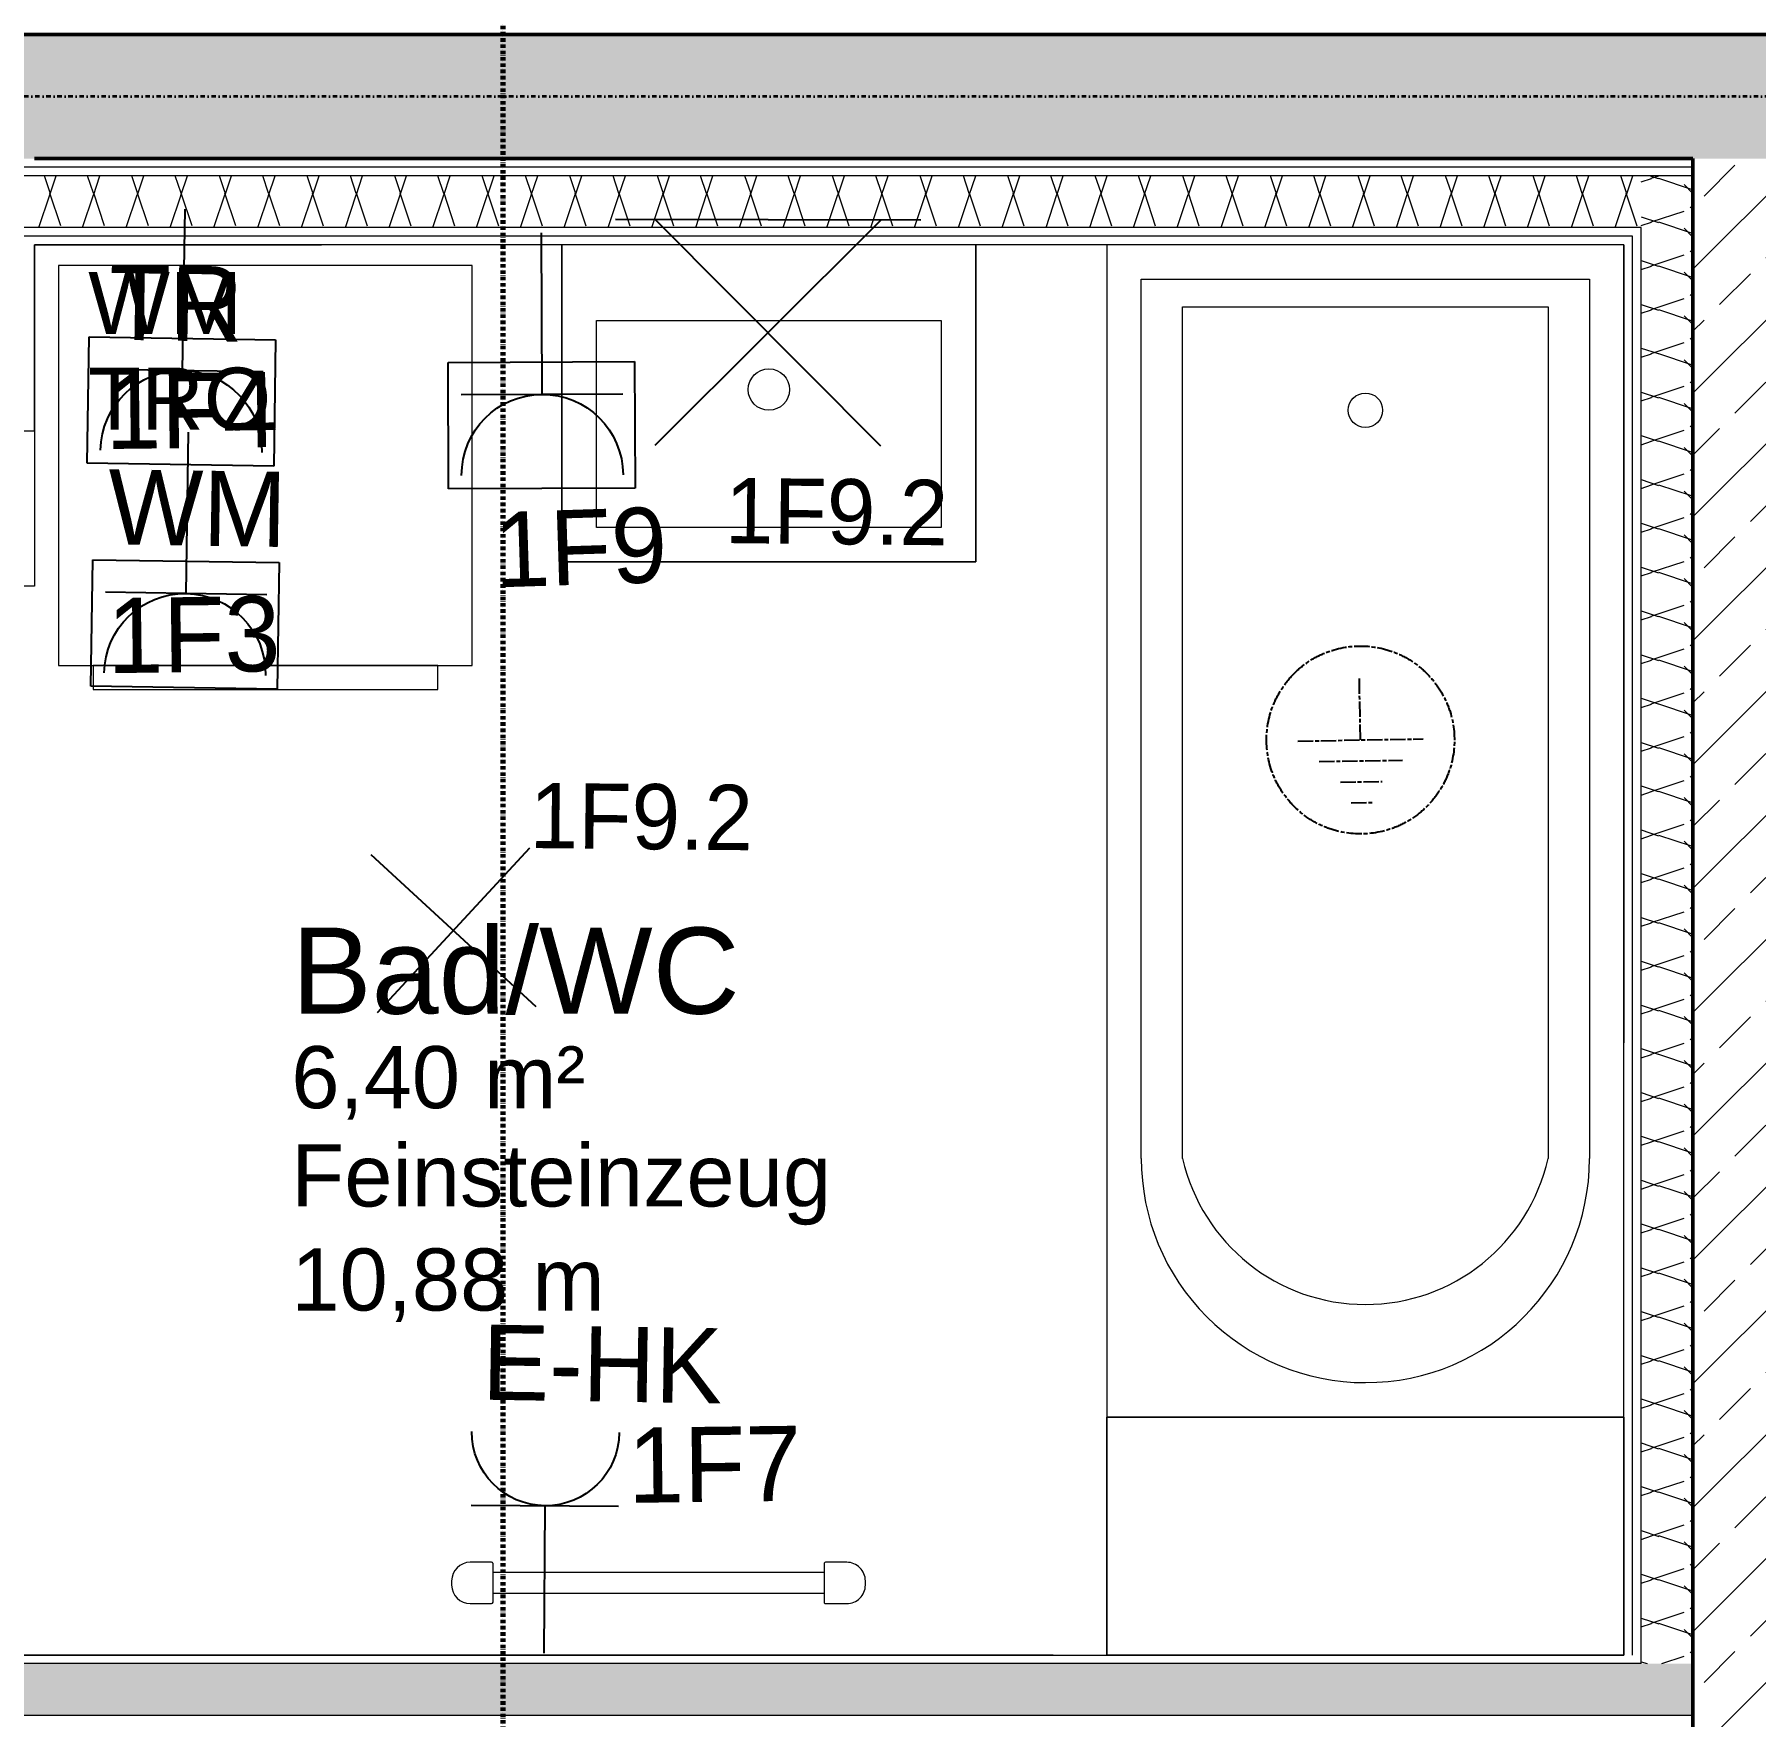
# Model space of a CAD drawing. Header units: metres. Extents: x -15638 to 29611, y -11908 to 29644.
# Drawn here: x 4449 to 6945, y 5294 to 7733 of the extents above; entities that cross this region are included whole.
import ezdxf
from ezdxf.enums import TextEntityAlignment as Align

# ---------------------------------------------------------------- set-up
doc = ezdxf.new("R2010")
doc.units = ezdxf.units.M
for name, pattern in [('ACAD_ISO08W100', [36, 24, -3, 6, -3]), ('Achse', [0.009000000000000001, 0.005, -0.002, 0, -0.002]), ('Strich Punkt Mittel', [0.015875, 0.00635, -0.0047625, 0, -0.0047625])]:
    doc.linetypes.add(name, pattern=pattern)
for name, color, linetype, lineweight in [('A_Decken', 8, 'Continuous', 13), ('A_Raeume_', 7, 'Continuous', 5), ('A_Raeume_Beschriftung_', 7, 'Continuous', 9), ('A_Raster_', 1, 'Continuous', 9), ('A_Sanitaer', 3, 'Continuous', 13), ('A_Waende', 7, 'Continuous', 13), ('G-ANNO-SYMB_', 111, 'Continuous', 9), ('M-EQPM', 50, 'Continuous', 5), ('Text', 130, 'Continuous', 9)]:
    doc.layers.add(name, color=color, linetype=linetype, lineweight=lineweight)
doc.layers.add('E_ERDUNG', color=150, linetype='ACAD_ISO08W100', true_color=0x0f87ff)
doc.layers.add('E_Steckdose+Schalter', color=150, linetype='Continuous', true_color=0x0b6cf4)
doc.styles.add('Arial_2', font='arial.ttf', dxfattribs={"height": 0.09})
doc.styles.add('Arial_3', font='arial.ttf', dxfattribs={"height": 0.1249999999999999})
doc.styles.add('ET_LEGENDE - Wohnung$0$ROMANS', font='romans.shx', dxfattribs={"width": 0.6})
pattern_1 = [(45, (0, 0), (-0.0898025612106916, 0.0898025612106916), []), (45, (0.0898, 0), (-0.0898025612106916, 0.0898025612106916), [0.0635, -0.03175])]

# ---------------------------------------------------------------- blocks, each defined once
blk = doc.blocks.new('*U572')
for p, q in [((71.76012031211306, 72.89295057388), (-72.64824161156511, 72.89295057388)), ((-72.64824161156511, 72.89295057388), (-72.64824161150813, -25.05839849405378)), ((71.76012031211306, -25.058398494031), (71.76012031211306, 72.89295057388)), ((62.49999999999998, 0), (-62.50000000000003, 0)), ((-1.42e-14, 0), (-1.42e-14, -124.9999999999857)), ((-72.64824161150813, -25.05839849405378), (71.76012031211306, -25.058398494031))]:
    blk.add_line(p, q)
blk.add_arc((-1.42e-14, 62.5), 62.49999999999545, 180, 0)
at = {"style": 'ET_LEGENDE - Wohnung$0$ROMANS', "width": 0.8, "flags": 1}
for tag, p in [('RAUMBUCHNUMMER', (-1.42e-14, -424.9999999999857)), ('ANLAGE', (-7.11e-14, -595.4472819843263)), ('TEILANLAGE_NR', (-7.11e-14, -755.4537253861862)), ('KOMPONENTE', (-7.11e-14, -901.3415913071971)), ('KOMPONENTE_NR', (-7.11e-14, -1063.289201699502)), ('BEZEICHNUNG', (-7.11e-14, -1205.595275481798)), ('TYP', (-1.42e-14, -1346.747756559581)), ('HERSTELLER', (-7.11e-14, -1514.075453492046)), ('MODEL', (-1.42e-14, -1677.25564314158)), ('LEISTUNG_MAX', (-5.258e-13, -1851.504109420363)), ('SPEZIFISCH_1', (-5.258e-13, -2012.846368334653)), ('SPEZIFISCH_2', (-5.258e-13, -2200.001041977929)), ('SPEZIFISCH_3', (-5.258e-13, -2374.249508256711)), ('SPEZIFISCH_4', (-5.258e-13, -2548.497974535494)), ('SPEZIFISCH_5', (-5.258e-13, -2722.746440814277)), ('GEWERKE_CODE', (-5.258e-13, -2896.994907093059)), ('LV_POS', (-5.258e-13, -3071.243373371843)), ('ZAEHLER', (-5.258e-13, -3245.491839650626)), ('PLATZHALTER_1', (-5.258e-13, -3419.740305929408)), ('PLATZHALTER_2', (-5.258e-13, -3593.988772208192)), ('PLATZHALTER_3', (-5.258e-13, -3768.237238486975)), ('JOBLISTE_VDMA', (-5.258e-13, -3942.485704765757))]:
    blk.add_attdef(tag, text='', height=100, dxfattribs=at).set_placement(p, align=Align.MIDDLE)
blk = doc.blocks.new('*U560')
for p, q in [((-70.71067811865481, -70.71067811865473), (70.71067811865473, 70.71067811865474)), ((70.7106781186547, -70.71067811865474), (-70.71067811865478, 70.71067811865477)), ((-95.7106781186548, -70.71067811865473), (95.7106781186547, -70.71067811865474))]:
    blk.add_line(p, q)
at = {"style": 'ET_LEGENDE - Wohnung$0$ROMANS', "width": 0.6, "flags": 1}
for tag, p in [('RAUMBUCHNUMMER', (0, -400)), ('ANLAGE', (0, -550))]:
    blk.add_attdef(tag, text='', height=100, dxfattribs=at).set_placement(p, align=Align.MIDDLE)
for tag, p in [('TEILANLAGE_NR', (0, -700)), ('KOMPONENTE', (0, -850)), ('KOMPONENTE_NR', (0, -1000)), ('BEZEICHNUNG', (0, -1150)), ('TYP', (0, -1300)), ('HERSTELLER', (0, -1450)), ('MODEL', (0, -1600)), ('LEISTUNG_MAX', (0, -1750)), ('SPEZIFISCH_1', (0, -1900)), ('SPEZIFISCH_2', (0, -2050)), ('SPEZIFISCH_3', (-9.095e-13, -2200)), ('SPEZIFISCH_4', (0, -2350)), ('SPEZIFISCH_5', (0, -2500)), ('GEWERKE_CODE', (0, -2650)), ('LV_POS', (0, -2800)), ('ZAEHLER', (0, -2950)), ('PLATZHALTER_1', (0, -3100)), ('PLATZHALTER_2', (-9.095e-13, -3250)), ('PLATZHALTER_3', (-9.095e-13, -3400)), ('JOBLISTE_VDMA', (0, -3550)), ('ET_SPEZIFISCH_1', (0, -3700)), ('ET_SPEZIFISCH_2', (0, -3850)), ('ET_SPEZIFISCH_3', (0, -4000)), ('ET_SPEZIFISCH_4', (0, -4149.999999999999)), ('ET_SPEZIFISCH_5', (0, -4299.999999999999)), ('ET_SPEZIFISCH_6', (0, -4449.999999999999)), ('ET_SPEZIFISCH_7', (0, -4599.999999999999))]:
    blk.add_attdef(tag, text='', height=100, dxfattribs=at).set_placement(p, align=Align.MIDDLE_CENTER)
blk = doc.blocks.new('*U561')
for p, q in [((0, 0), (0, 97.65625)), ((-97.65625, 0), (97.65625, 0)), ((-65.10416666668607, -32.55208333334304), (65.10416666668607, -32.55208333334304)), ((-32.55208333331393, -65.10416666665697), (32.55208333331393, -65.10416666665697)), ((-16.27604166665696, -97.6562499999709), (16.27604166665696, -97.6562499999709))]:
    blk.add_line(p, q)
blk.add_ellipse((0, 0), major_axis=(-103.5800949003736, 103.5800949003736), ratio=0.9999999999999912, start_param=3.926990816987245, end_param=10.21017612416683)
at = {"style": 'ET_LEGENDE - Wohnung$0$ROMANS', "width": 0.6, "flags": 1}
for tag, p in [('RAUMBUCHNUMMER', (0, -424.9999999999995)), ('ANLAGE', (0, -574.9999999999995))]:
    blk.add_attdef(tag, text='', height=100, dxfattribs=at).set_placement(p, align=Align.MIDDLE)
for tag, p in [('TEILANLAGE_NR', (0, -724.9999999999995)), ('KOMPONENTE', (0, -874.9999999999995)), ('KOMPONENTE_NR', (0, -1024.999999999999)), ('BEZEICHNUNG', (0, -1174.999999999999)), ('TYP', (0, -1324.999999999999)), ('HERSTELLER', (0, -1474.999999999999)), ('MODEL', (0, -1625)), ('LEISTUNG_MAX', (0, -1774.999999999999)), ('SPEZIFISCH_1', (0, -1925)), ('SPEZIFISCH_2', (0, -2075)), ('SPEZIFISCH_3', (-9.095e-13, -2225)), ('SPEZIFISCH_4', (0, -2375)), ('SPEZIFISCH_5', (0, -2525)), ('GEWERKE_CODE', (0, -2675)), ('LV_POS', (0, -2825)), ('ZAEHLER', (0, -2975)), ('PLATZHALTER_1', (0, -3125)), ('PLATZHALTER_2', (-9.095e-13, -3275)), ('PLATZHALTER_3', (-9.095e-13, -3424.999999999999)), ('JOBLISTE_VDMA', (0, -3574.999999999999)), ('ET_SPEZIFISCH_1', (0, -3725)), ('ET_SPEZIFISCH_2', (0, -3875)), ('ET_SPEZIFISCH_3', (0, -4024.999999999999)), ('ET_SPEZIFISCH_4', (0, -4174.999999999999)), ('ET_SPEZIFISCH_5', (0, -4324.999999999999)), ('ET_SPEZIFISCH_6', (0, -4474.999999999999)), ('ET_SPEZIFISCH_7', (0, -4624.999999999999))]:
    blk.add_attdef(tag, text='', height=100, dxfattribs=at).set_placement(p, align=Align.MIDDLE_CENTER)
blk = doc.blocks.new('*U557')
for p, q in [((-70.71067811865481, -70.71067811865473), (70.71067811865473, 70.71067811865474)), ((70.7106781186547, -70.71067811865474), (-70.71067811865478, 70.71067811865477))]:
    blk.add_line(p, q)
at = {"style": 'ET_LEGENDE - Wohnung$0$ROMANS', "width": 0.6, "flags": 1}
for tag, p in [('RAUMBUCHNUMMER', (0, -400)), ('ANLAGE', (0, -550))]:
    blk.add_attdef(tag, text='', height=100, dxfattribs=at).set_placement(p, align=Align.MIDDLE)
for tag, p in [('TEILANLAGE_NR', (0, -700)), ('KOMPONENTE', (0, -850)), ('KOMPONENTE_NR', (0, -1000)), ('BEZEICHNUNG', (0, -1150)), ('TYP', (0, -1300)), ('HERSTELLER', (0, -1450)), ('MODEL', (0, -1600)), ('LEISTUNG_MAX', (0, -1750)), ('SPEZIFISCH_1', (0, -1900)), ('SPEZIFISCH_2', (0, -2050)), ('SPEZIFISCH_3', (-9.095e-13, -2200)), ('SPEZIFISCH_4', (0, -2350)), ('SPEZIFISCH_5', (0, -2500)), ('GEWERKE_CODE', (0, -2650)), ('LV_POS', (0, -2800)), ('ZAEHLER', (0, -2950)), ('PLATZHALTER_1', (0, -3100)), ('PLATZHALTER_2', (-9.095e-13, -3250)), ('PLATZHALTER_3', (-9.095e-13, -3400)), ('JOBLISTE_VDMA', (0, -3550)), ('ET_SPEZIFISCH_1', (0, -3700)), ('ET_SPEZIFISCH_2', (0, -3850)), ('ET_SPEZIFISCH_3', (0, -4000)), ('ET_SPEZIFISCH_4', (0, -4149.999999999999)), ('ET_SPEZIFISCH_5', (0, -4299.999999999999)), ('ET_SPEZIFISCH_6', (0, -4449.999999999999)), ('ET_SPEZIFISCH_7', (0, -4599.999999999999))]:
    blk.add_attdef(tag, text='', height=100, dxfattribs=at).set_placement(p, align=Align.MIDDLE_CENTER)
blk = doc.blocks.new('*U567')
for p, q in [((62.49999999999998, 0), (-62.50000000000003, 0)), ((-1.42e-14, 0), (-1.42e-14, -124.9999999999857))]:
    blk.add_line(p, q)
blk.add_arc((-1.42e-14, 62.5), 62.49999999999545, 180, 0)
at = {"style": 'ET_LEGENDE - Wohnung$0$ROMANS', "width": 0.8, "flags": 1}
for tag, p in [('RAUMBUCHNUMMER', (-1.42e-14, -424.9999999999857)), ('ANLAGE', (-7.11e-14, -595.4472819843263)), ('TEILANLAGE_NR', (-7.11e-14, -755.4537253861862)), ('KOMPONENTE', (-7.11e-14, -901.3415913071971)), ('KOMPONENTE_NR', (-7.11e-14, -1063.289201699502)), ('BEZEICHNUNG', (-7.11e-14, -1205.595275481798)), ('TYP', (-1.42e-14, -1346.747756559581)), ('HERSTELLER', (-7.11e-14, -1514.075453492046)), ('MODEL', (-1.42e-14, -1677.25564314158)), ('LEISTUNG_MAX', (-5.258e-13, -1851.504109420363)), ('SPEZIFISCH_1', (-5.258e-13, -2012.846368334653)), ('SPEZIFISCH_2', (-5.258e-13, -2200.001041977929)), ('SPEZIFISCH_3', (-5.258e-13, -2374.249508256711)), ('SPEZIFISCH_4', (-5.258e-13, -2548.497974535494)), ('SPEZIFISCH_5', (-5.258e-13, -2722.746440814277)), ('GEWERKE_CODE', (-5.258e-13, -2896.994907093059)), ('LV_POS', (-5.258e-13, -3071.243373371843)), ('ZAEHLER', (-5.258e-13, -3245.491839650626)), ('PLATZHALTER_1', (-5.258e-13, -3419.740305929408)), ('PLATZHALTER_2', (-5.258e-13, -3593.988772208192)), ('PLATZHALTER_3', (-5.258e-13, -3768.237238486975)), ('JOBLISTE_VDMA', (-5.258e-13, -3942.485704765757)), ('ET_SPEZIFISCH_1', (-5.542e-13, -4116.73417104454)), ('ET_SPEZIFISCH_2', (-5.542e-13, -4290.982637323323)), ('ET_SPEZIFISCH_3', (-5.542e-13, -4465.231103602105)), ('ET_SPEZIFISCH_4', (-5.542e-13, -4639.479569880888)), ('ET_SPEZIFISCH_5', (-5.542e-13, -4813.728036159671)), ('ET_SPEZIFISCH_6', (-5.542e-13, -4987.976502438454)), ('ET_SPEZIFISCH_7', (-5.542e-13, -5162.224968717237))]:
    blk.add_attdef(tag, text='', height=100, dxfattribs=at).set_placement(p, align=Align.MIDDLE)
blk = doc.blocks.new('Sani_Badewanne - 750x1700-11579709-263_PP_03DG_BT1')
at = {"layer": 'A_Sanitaer'}
for p, q in [((-0.3749999999999999, 2.045000000000142), (-0.375, 1.700000000000001)), ((-0.375, 1.700000000000001), (-0.3749999999999999, 2.045000000000142)), ((-0.3749999999999999, 2.045000000000142), (0.3749999999999999, 2.045000000000142)), ((0.3749999999999999, 1.700000000000001), (0.3749999999999999, 2.045000000000142)), ((0.3749999999999999, 2.045000000000142), (0.3749999999999999, 1.700000000000001)), ((0.3749999999999999, 1.700000000000001), (-0.3749999999999999, 1.700000000000001)), ((-0.375, 1.700000000000001), (0.3749999999999998, 1.700000000000001)), ((0.3749999999999999, 1.700000000000001), (-0.3749999999999999, 1.700000000000001)), ((0.3749999999999998, 0), (0.3749999999999998, 1.700000000000001)), ((-0.325, 0.0499999999999846), (-0.325, 1.325)), ((-0.265, 0.0899999999999857), (-0.265, 1.324999999999999)), ((0.2649999999999975, 1.325), (0.2649999999999975, 0.0899999999999858)), ((0.3249999999999975, 1.325000000000001), (0.3249999999999975, 0.0499999999999846)), ((0.2649999999999975, 0.0899999999999857), (-0.265, 0.0899999999999857)), ((0.3249999999999975, 0.0499999999999846), (-0.325, 0.0499999999999846))]:
    blk.add_line(p, q, dxfattribs=at)
at = {"layer": 'A_Sanitaer', "lineweight": 5}
for p, q in [((0.3749999999999999, 1.700000000000001), (-0.3749999999999999, 1.700000000000001)), ((0.3749999999999999, 1.700000000000001), (-0.3749999999999999, 1.700000000000001)), ((0.3749999999999998, 0), (0.3749999999999998, 1.700000000000001)), ((0.3749999999999998, 0), (0.3749999999999998, 1.700000000000001))]:
    blk.add_line(p, q, dxfattribs=at)
at = {"layer": 'A_Sanitaer'}
blk.add_circle((0, 0.2399999999999977), 0.025, dxfattribs=at)
for centre, radius, start, end in [((0, 1.324999999999998), 0.3250000000000013, 89.99999999999984, 179.9999999999998), ((0, 1.324999999999998), 0.3250000000000018, 359.9999999999994, 90.00000000000026), ((0, 1.264999999999997), 0.2717075633838724, 89.99999999999991, 167.2424678391241), ((0, 1.264999999999997), 0.2717075633838724, 12.75753216087644, 89.99999999999991)]:
    blk.add_arc(centre, radius, start, end, dxfattribs=at)
blk = doc.blocks.new('Sani_Waschmaschine - 600x600-1515073-263_PP_03DG_BT1')
at = {"layer": 'A_Sanitaer'}
for p, q in [((0.5675174684951618, 0.5666495647878027), (-0.032482531504838, 0.5666495647878027)), ((-0.032482531504838, 0.5666495647878027), (-0.032482531504838, -0.0133504352121966)), ((0.5675174684951618, -0.0133504352121966), (0.5675174684951618, 0.5666495647878027)), ((-0.032482531504838, -0.0133504352121966), (0.5675174684951618, -0.0133504352121966)), ((0.0175174684951289, -0.0133504352122835), (0.0175174684951289, -0.0483504352122798)), ((0.5175174684951585, -0.0133504352121966), (0.0175174684951586, -0.0133504352121966)), ((0.023785490449703, -0.0133504352121966), (0.0175174684951586, -0.0133504352121966)), ((0.0422752515195543, -0.0133504352121966), (0.023785490449703, -0.0133504352121966)), ((0.0720595978781518, -0.0133504352121966), (0.0422752515195543, -0.0133504352121966)), ((0.1116450180304758, -0.0133504352121966), (0.0720595978781518, -0.0133504352121966)), ((0.1590465337157696, -0.0133504352121966), (0.1116450180304758, -0.0133504352121966)), ((0.2118872350060804, -0.0133504352121966), (0.1590465337157696, -0.0133504352121966)), ((0.2675174684951588, -0.0133504352121966), (0.2118872350060804, -0.0133504352121966)), ((0.3231477019842371, -0.0133504352121966), (0.2675174684951631, -0.0133504352121966)), ((0.3759884032745479, -0.0133504352121966), (0.3231477019842371, -0.0133504352121966)), ((0.4233899189598417, -0.0133504352121966), (0.3759884032745524, -0.0133504352121966)), ((0.4629753391121656, -0.0133504352121966), (0.4233899189598464, -0.0133504352121966)), ((0.492759685470763, -0.0133504352121966), (0.4629753391121706, -0.0133504352121966)), ((0.5112494465406142, -0.0133504352121966), (0.4927596854707687, -0.0133504352121966)), ((0.5175174684951585, -0.0133504352121966), (0.5112494465406142, -0.0133504352121966)), ((0.5175174684951322, -0.0483504352122842), (0.5175174684951322, -0.0133504352122878)), ((0.0175174684951586, -0.0483504352121971), (0.5175174684951585, -0.0483504352121971)), ((0.0175174684951586, -0.0483504352121971), (0.0237854904497027, -0.0483504352121971)), ((0.0237854904497027, -0.0483504352121971), (0.0422752515195537, -0.0483504352121971)), ((0.0422752515195607, -0.0483504352121971), (0.072059597878151, -0.0483504352121971)), ((0.072059597878151, -0.0483504352121971), (0.111645018030475, -0.0483504352121971)), ((0.111645018030475, -0.0483504352121971), (0.1590465337157687, -0.0483504352121971)), ((0.1590465337157687, -0.0483504352121971), (0.2118872350060795, -0.0483504352121971)), ((0.2118872350060878, -0.0483504352121971), (0.267517468495158, -0.0483504352121971)), ((0.2675174684951665, -0.0483504352121971), (0.3231477019842365, -0.0483504352121971)), ((0.3231477019842365, -0.0483504352121971), (0.3759884032745473, -0.0483504352121971)), ((0.3759884032745565, -0.0483504352121971), (0.4233899189598414, -0.0483504352121971)), ((0.4233899189598507, -0.0483504352121971), (0.4629753391121655, -0.0483504352121971)), ((0.4629753391121754, -0.0483504352121971), (0.4927596854707629, -0.0483504352121971)), ((0.492759685470774, -0.0483504352121971), (0.5112494465406142, -0.0483504352121971)), ((0.5112494465406142, -0.0483504352121971), (0.5175174684951585, -0.0483504352121971))]:
    blk.add_line(p, q, dxfattribs=at)
blk = doc.blocks.new('Sani_Waschtisch_Wandbasiert_eckig_einzel - 600 x 460-11376592-263_PP_03DG_BT1')
at = {"layer": 'A_Sanitaer', "lineweight": 5}
for p, q in [((0.4226462476066951, 0.5225000000019444), (-0.1773537523933027, 0.5225000000019444)), ((-0.1773537523933027, 0.5225000000019444), (-0.1773537523933027, 0.0625000000009889)), ((-0.1773537523933027, 0.0625000000009889), (-0.1773537523933027, 0.5225000000019444)), ((-0.1773537523933027, 0.5225000000019444), (0.4226462476066951, 0.5225000000019444)), ((0.4226462476066951, 0.0625000000009889), (0.4226462476066951, 0.5225000000019444)), ((0.4226462476066951, 0.5225000000019444), (0.4226462476066951, 0.0625000000009889)), ((-0.1273537523932997, 0.1725000000010523), (-0.1273537523932997, 0.4725000000019685)), ((-0.1273537523932997, 0.4725000000019685), (0.37264624760667, 0.4725000000019685)), ((0.37264624760667, 0.4725000000019685), (0.37264624760667, 0.1725000000010523)), ((0.37264624760667, 0.1725000000010523), (-0.1273537523932997, 0.1725000000010523))]:
    blk.add_line(p, q, dxfattribs=at)
blk.add_circle((0.1226462476066962, 0.2725000000009186), 0.03, dxfattribs=at)
blk = doc.blocks.new('HLS_Heizkörper Bad - 60x120-V53-263_PP_03DG_BT1')
at = {"layer": 'M-EQPM'}
for p, q in [((-0.2419849348481774, -0.0500000000000012), (-0.2729999999999974, -0.0500000000000012)), ((-0.2400000000000146, -0.1080000000000007), (-0.2400000000000146, -0.0519849348481641)), ((0.2400000000000277, -0.0649999999999289), (-0.2399999999999714, -0.0649999999999289)), ((0.240000000000015, -0.0520000000000012), (0.2400000000000151, -0.1080181787089705)), ((0.2730000000000071, -0.0500000000000012), (0.242000000000015, -0.0500000000000012)), ((-0.2999999999999972, -0.0770000000000011), (-0.2999999999999971, -0.083000000000001)), ((-0.2399999999999714, -0.0949999999999308), (0.2400000000000277, -0.0949999999999308)), ((0.3000000000000071, -0.0830000000000008), (0.300000000000007, -0.0770000000000012)), ((-0.2729999999999971, -0.1100000000000007), (-0.2420000000000146, -0.1100000000000007)), ((0.2419818212910452, -0.1100000000000007), (0.273000000000007, -0.1100000000000007))]:
    blk.add_line(p, q, dxfattribs=at)
for centre, radius, start, end in [((-0.2729999999999972, -0.0770000000000012), 0.027, 89.99999999999996, 179.9999999999997), ((-0.2419849348481774, -0.0519849348481641), 0.0019849348481628, 359.9999999999988, 89.99999999999991), ((-0.2419849348481773, -0.0519849348481559), 0.0019849348481628, 44.99999999999938, 74.99999999999989), ((0.242000000000015, -0.0520000000000012), 0.002, 89.9999999999991, 179.9999999999999), ((0.2730000000000071, -0.0770000000000012), 0.027, 359.9999999999988, 89.99999999999936), ((-0.2729999999999972, -0.0830000000000008), 0.027, 179.9999999999997, 269.9999999999993), ((0.2730000000000071, -0.0830000000000008), 0.027, 269.9999999999989, 359.999999999999), ((-0.2420000000000146, -0.1080000000000007), 0.002, 269.9999999999993, 359.9999999999988), ((-0.2420000000000145, -0.1079999999999926), 0.002, 269.9999999999997, 350.3597765764874), ((0.2419818212910453, -0.1080181787089705), 0.0019818212910302, 179.999999999999, 270.000000000001), ((0.2419818212910454, -0.1080181787089624), 0.0019818212910302, 189.197040046156, 270.0000000000005)]:
    blk.add_arc(centre, radius, start, end, dxfattribs=at)
blk = doc.blocks.new('354354')
at = {"layer": 'A_Waende', "lineweight": 5}
h = blk.add_hatch(dxfattribs=at)
h.set_pattern_fill('FP_4', color=250, style=0, pattern_type=2)
h.set_pattern_definition(pattern_1)
h.paths.add_polyline_path([(30.15089764097965, 78.30049843211106), (30.18766824848639, 78.30049843211106), (30.18766824848639, 78.48049843211183), (22.07266824848632, 78.48049843211183), (22.07266824848633, 78.30049843211124), (30.13589764097964, 78.30049843211106)])
h.paths.add_polyline_path([(16.5776682484802, 78.30049843211118), (21.05266824848632, 78.30049843211124), (21.05266824848632, 78.48049843211192), (15.03266824848631, 78.48049843211192), (15.03266824848627, 78.30049843211192), (16.56266824849248, 78.30049843211118)])
h.paths.add_polyline_path([(38.78766824848548, 78.30049843211145), (39.08266824848548, 78.30049843211185), (39.08266824848548, 78.48049843211184), (31.2076682484864, 78.48049843211189), (31.2076682484864, 78.30049843211178), (38.77815890269128, 78.30049843211145)])
h = blk.add_hatch(dxfattribs=at)
h.set_pattern_fill('FP_4', color=250, style=0, pattern_type=2)
h.set_pattern_definition(pattern_1)
h.paths.add_polyline_path([(25.75766824848547, 74.09799843211195), (25.93766824848532, 74.09799843211222), (25.93766824848532, 78.3004984321119), (25.75766824848533, 78.3004984321119), (25.75766824848547, 74.42118739981802)])
h = blk.add_hatch(dxfattribs=at)
h.set_pattern_fill('FP_58', color=250, angle=44.99999999999933, style=0, pattern_type=2)
h.set_pattern_definition([(44.99999999999933, (24.50478550202073, 78.17560440764086), (0.1270034489689187, 0.2539998268700183), [0.02245, -0.15715]), (44.99999999999933, (24.55216165636022, 78.28662017228714), (0.1270034489689187, 0.2539998268700183), [0.02245, -0.15715]), (44.99999999999933, (24.56842511232752, 78.17560440764086), (0.1270034489689187, 0.2539998268700183), [0.02245, -0.15715]), (44.99999999999933, (24.61580126666701, 78.28662017228714), (0.1270034489689187, 0.2539998268700183), [0.02245, -0.15715]), (71.56499999999934, (24.521048957988, 78.19186786360812), (0.1270006868579101, 0.5079976567245355), [0.0502, -0.35141]), (71.56499999999934, (24.5373124139553, 78.23924401794763), (0.1270006868579101, 0.5079976567245355), [0.0502, -0.35141]), (71.56499999999934, (24.5846885682948, 78.19186786360812), (0.1270006868579101, 0.5079976567245355), [0.0502, -0.35141]), (71.56499999999934, (24.60024491748091, 78.23853691116645), (0.1270006868579101, 0.5079976567245355), [0.0502, -0.35141]), (134.9999999999993, (24.52104895798801, 78.28662017228713), (0.1270034489689128, -0.2539998268700212), [0.02245, -0.15715]), (134.9999999999993, (24.56842511232752, 78.17560440764086), (0.1270034489689128, -0.2539998268700212), [0.02245, -0.15715]), (134.9999999999993, (24.5846885682948, 78.28662017228713), (0.1270034489689128, -0.2539998268700212), [0.02245, -0.15715]), (134.9999999999993, (24.6320647226343, 78.17560440764085), (0.1270034489689128, -0.2539998268700212), [0.02245, -0.15715]), (108.4349999999993, (24.5373124139553, 78.23924401794763), (0.1270006868578982, -0.5079976567245384), [0.0502, -0.35141]), (108.4349999999993, (24.55286876314141, 78.19116075682696), (0.1270006868578982, -0.5079976567245384), [0.0502, -0.35141]), (108.4349999999993, (24.60024491748091, 78.23853691116645), (0.1270006868578982, -0.5079976567245384), [0.0502, -0.35141]), (108.4349999999993, (24.61650837344819, 78.19116075682695), (0.1270006868578982, -0.5079976567245384), [0.0502, -0.35141])])
h.paths.add_polyline_path([(25.65766824848668, 78.20049843211153), (25.68266824848628, 78.20049843211153), (25.68266824848632, 78.27549843211153), (23.30766824848632, 78.2754984321116), (23.30766824848632, 78.20049843211153), (24.90766824848629, 78.20049843211153)])
h = blk.add_hatch(dxfattribs=at)
h.set_pattern_fill('FP_44', color=250, angle=-135.0000000000014, style=0, pattern_type=2)
h.set_pattern_definition([(314.9999999999985, (25.65736955535583, 77.21535339878916), (0.2539998268700165, -0.1270034489689222), [0.02245, -0.15715]), (314.9999999999985, (25.7683853200021, 77.16797724444965), (0.2539998268700165, -0.1270034489689222), [0.02245, -0.15715]), (314.9999999999985, (25.65736955535582, 77.15171378848237), (0.2539998268700165, -0.1270034489689222), [0.02245, -0.15715]), (314.9999999999985, (25.76838532000211, 77.10433763414287), (0.2539998268700165, -0.1270034489689222), [0.02245, -0.15715]), (341.5649999999985, (25.67363301132312, 77.19908994282187), (0.5079976567245338, -0.127000686857917), [0.0502, -0.35141]), (341.5649999999985, (25.72100916566261, 77.18424070041695), (0.5079976567245338, -0.127000686857917), [0.0502, -0.35141]), (341.5649999999985, (25.67292590454193, 77.13615743929627), (0.5079976567245338, -0.127000686857917), [0.0502, -0.35141]), (341.5649999999985, (25.72100916566261, 77.12060109011016), (0.5079976567245338, -0.127000686857917), [0.0502, -0.35141]), (44.99999999999855, (25.7690924267833, 77.19979704960305), (-0.2539998268700229, -0.1270034489689094), [0.02245, -0.15715]), (44.99999999999855, (25.65736955535582, 77.15171378848237), (-0.2539998268700229, -0.1270034489689094), [0.02245, -0.15715]), (44.99999999999855, (25.76909242678329, 77.13615743929626), (-0.2539998268700229, -0.1270034489689094), [0.02245, -0.15715]), (44.99999999999855, (25.65807666213701, 77.08878128495677), (-0.2539998268700229, -0.1270034489689094), [0.02245, -0.15715]), (18.43499999999855, (25.72100916566261, 77.18424070041695), (-0.5079976567245402, -0.1270006868578913), [0.0502, -0.35141]), (18.43499999999855, (25.67363301132311, 77.16797724444965), (-0.5079976567245402, -0.1270006868578913), [0.0502, -0.35141]), (18.43499999999855, (25.72100916566261, 77.12060109011016), (-0.5079976567245402, -0.1270006868578913), [0.0502, -0.35141]), (18.43499999999855, (25.67363301132311, 77.10433763414287), (-0.5079976567245402, -0.1270006868578913), [0.0502, -0.35141])])
h.paths.add_polyline_path([(25.73115174419085, 76.11799843211155), (25.75766824848547, 76.11799843211155), (25.75766824848533, 78.27549843211055), (25.68266824848632, 78.27549843211153), (25.68266824848624, 76.11799843211155)])
h = blk.add_hatch(dxfattribs=at)
h.set_pattern_fill('FP_45', color=250, angle=44.99999999999743, style=0, pattern_type=2)
h.set_pattern_definition([(44.99999999999743, (24.00981075519262, 76.03024243352006), (0.1270034489689272, 0.253999826870014), [0.02245, -0.15715]), (44.99999999999743, (24.05789401631332, 76.14196530494755), (0.1270034489689272, 0.253999826870014), [0.02245, -0.15715]), (44.99999999999743, (24.07345036549941, 76.03024243352007), (0.1270034489689272, 0.253999826870014), [0.02245, -0.15715]), (44.99999999999743, (24.12153362662011, 76.14196530494753), (0.1270034489689272, 0.253999826870014), [0.02245, -0.15715]), (71.56499999999743, (24.02607421115992, 76.04650588948736), (0.127000686857927, 0.5079976567245313), [0.0502, -0.35141]), (71.56499999999743, (24.04233766712721, 76.09388204382687), (0.127000686857927, 0.5079976567245313), [0.0502, -0.35141]), (71.56499999999743, (24.08971382146671, 76.04650588948736), (0.127000686857927, 0.5079976567245313), [0.0502, -0.35141]), (71.56499999999743, (24.10597727743401, 76.09388204382685), (0.127000686857927, 0.5079976567245313), [0.0502, -0.35141]), (134.9999999999974, (24.02607421115992, 76.14125819816635), (0.1270034489689044, -0.2539998268700254), [0.02245, -0.15715]), (134.9999999999974, (24.07345036549941, 76.03024243352007), (0.1270034489689044, -0.2539998268700254), [0.02245, -0.15715]), (134.9999999999974, (24.08971382146671, 76.14125819816635), (0.1270034489689044, -0.2539998268700254), [0.02245, -0.15715]), (134.9999999999974, (24.1370899758062, 76.03024243352006), (0.1270034489689044, -0.2539998268700254), [0.02245, -0.15715]), (108.4349999999974, (24.04233766712721, 76.09388204382687), (0.1270006868578814, -0.5079976567245427), [0.0502, -0.35141]), (108.4349999999974, (24.05789401631331, 76.04579878270617), (0.1270006868578814, -0.5079976567245427), [0.0502, -0.35141]), (108.4349999999974, (24.10597727743401, 76.09388204382685), (0.1270006868578814, -0.5079976567245427), [0.0502, -0.35141]), (108.4349999999974, (24.12082651983891, 76.04650588948735), (0.1270006868578814, -0.5079976567245427), [0.0502, -0.35141])])
h.paths.add_polyline_path([(25.18321683308542, 76.04299843211155), (25.75766824848547, 76.04299843211155), (25.75766824848547, 76.11799843211155), (22.25016824848628, 76.1179524085475), (22.25016824848628, 76.04299843211157), (25.1576682484858, 76.04299843211155)])
at = {"layer": 'A_Decken'}
for p, q in [((25.65766824848666, 78.1754984321115), (23.76918964974646, 78.1754984321115)), ((25.65766824848666, 76.1304984321114), (25.65766824848666, 77.01822724004211)), ((24.82971003725066, 76.1304984321114), (25.65766824848666, 76.1304984321114))]:
    blk.add_line(p, q, dxfattribs=at)
at = {"layer": 'A_Raeume_', "flags": 128}
blk.add_lwpolyline([(23.35266824848632, 78.1754984321116), (23.35266824848631, 77.68049843211159), (23.30516824848631, 77.68049843211159), (22.26266824848631, 77.68049843211159), (22.26266824848628, 76.16826803211161), (22.26266824848628, 76.1304984321116), (22.30543784848534, 76.1304984321116), (25.65766824848628, 76.13049843211155), (25.65766824848631, 78.17549843211157)], close=True, dxfattribs=at)
at = {"layer": 'A_Raster_', "linetype": 'Strich Punkt Mittel', "lineweight": 35}
blk.add_line((48.12150396891197, 78.3904984321118), (3.807449392799943, 78.39049843211188), dxfattribs=at)
at = {"layer": 'A_Waende', "color": 10, "lineweight": 50}
for p, q in [((30.18766824848637, 78.48049843211177), (22.0726682484863, 78.48049843211182)), ((25.75766824848531, 78.30049843211182), (23.3526682484863, 78.30049843211151)), ((25.75766824848531, 78.30049843211182), (25.75766824848529, 74.09799843211212))]:
    blk.add_line(p, q, dxfattribs=at)
at = {"layer": 'A_Waende', "lineweight": 18}
for p, q in [((25.75766824848629, 78.28799843211146), (23.2576682484863, 78.2879984321115)), ((25.67016824848629, 78.18799843211148), (23.3376682484863, 78.1879984321115)), ((25.67016824848626, 76.13049843211148), (25.67016824848629, 78.18799843211147))]:
    blk.add_line(p, q, dxfattribs=at)
at = {"layer": 'A_Waende'}
for p, q in [((25.75766824848629, 78.27549843211146), (23.2576682484863, 78.27549843211149)), ((25.68266824848629, 78.20049843211146), (23.3076682484863, 78.20049843211152)), ((25.68266824848626, 76.11799843211148), (25.68266824848629, 78.20049843211146)), ((23.3526682484863, 77.90549843211151), (23.3526682484863, 78.1754984321115)), ((23.3526682484863, 78.1754984321115), (23.76918964974646, 78.1754984321115)), ((25.65766824848629, 78.17549843211145), (25.65766824848666, 77.01822724004211)), ((22.16266824848629, 77.90549843211151), (23.3526682484863, 77.90549843211151)), ((24.82971003725066, 76.1304984321114), (22.26266824848626, 76.13049843211152)), ((25.68266824848626, 76.11799843211148), (22.25016824848626, 76.1179984321115)), ((25.7576682484853, 76.04299843211147), (22.17516824848626, 76.04299843211153))]:
    blk.add_line(p, q, dxfattribs=at)
at = {"layer": 'G-ANNO-SYMB_', "linetype": 'Achse', "lineweight": 70}
blk.add_line((24.03213523081059, 91.55163411637554), (24.03213523081055, 68.00603722394963), dxfattribs=at)
at = {"layer": 'A_Sanitaer', "rotation": 180}
for name, p in [('Sani_Waschtisch_Wandbasiert_eckig_einzel - 600 x 460-11376592-263_PP_03DG_BT1', (24.540314496093, 78.2379984321115)), ('Sani_Badewanne - 750x1700-11579709-263_PP_03DG_BT1', (25.28266824848627, 78.17549843211162))]:
    blk.add_blockref(name, p, dxfattribs=at)
at = {"layer": 'A_Sanitaer'}
blk.add_blockref('Sani_Waschmaschine - 600x600-1515073-263_PP_03DG_BT1', (23.42015077999064, 77.57884886732383), dxfattribs=at)
at = {"layer": 'M-EQPM'}
blk.add_blockref('HLS_Heizkörper Bad - 60x120-V53-263_PP_03DG_BT1', (24.25766824848579, 76.31498496642818), dxfattribs=at)
at = {"layer": 'A_Raeume_Beschriftung_', "attachment_point": 1}
for s, insert, char_height, width, style in [('Bad/WC', (23.72518570221245, 77.1854006128349), 0.1249999999999999, 0.7936706249999995, 'Arial_3'), ('6,40 m²', (23.72518570221245, 77.01342429074954), 0.09, 0.5050631249999997, 'Arial_2'), ('Feinsteinzeug', (23.72518570221245, 76.87090065970052), 0.09, 0.9099153124999994, 'Arial_2'), ('10,88 m', (23.72518570221245, 76.71999426622355), 0.09, 0.5411390624999997, 'Arial_2')]:
    blk.add_mtext(s, dxfattribs=dict(at, insert=insert, char_height=char_height, width=width, style=style))
at = {"layer": 'Text', "color": 7, "char_height": 0.09, "attachment_point": 1, "style": 'Arial_2'}
for s, insert, width in [('WM', (23.4306126662393, 78.13619390254442), 0.2765821874999999), ('TRO', (23.4306126662393, 77.9972876525444), 0.3166665625)]:
    blk.add_mtext(s, dxfattribs=dict(at, insert=insert, width=width))

msp = doc.modelspace()

# ---------------------------------------------------------------- block references
at = {"xscale": 1000, "yscale": 1000, "zscale": 1000}
msp.add_blockref('354354', (-18903.71480323409, -70747.18043367963), dxfattribs=at)
at = {"layer": 'E_ERDUNG', "xscale": 0.9299153030073933, "yscale": 0.9299153030073933, "zscale": 0.9299153030073933, "rotation": 1.039281867911562}
msp.add_blockref('*U561', (6371.82274844062, 6710.213505993204), dxfattribs=at)
at = {"layer": 'E_Steckdose+Schalter'}
for name, p, xscale, yscale, zscale, rotation in [('*U572', (4663.680708754054, 7245.808273002608), -1.872466151812784, 1.872466151812784, 1.872466151812784, 179.1043585717039), ('*U560', (5512.527008994165, 7300.774840764891), 2.314256675086783, 2.314256675086783, 2.314256675086783, 179.8961921666945), ('*U572', (5185.003879504133, 7211.383779992523), -1.872466151812784, 1.872466151812784, 1.872466151812784, 180.2312720911801), ('*U572', (4668.898301855231, 6922.540030874661), -1.872466151812784, 1.872466151812784, 1.872466151812784, 179.1043585717039), ('*U557', (5056.453445252181, 6434.010398431914), 1.626603779674899, 1.626603779674899, 1.626603779674899, 182.2804756445144), ('*U567', (5189.258582978141, 5599.78481353067), -1.709411511611679, 1.709411511611679, 1.70941151161168, 359.5670765846539)]:
    msp.add_blockref(name, p, dxfattribs=dict(at, xscale=xscale, yscale=yscale, zscale=zscale, rotation=rotation))

# ---------------------------------------------------------------- texts
at = {"color": 30, "true_color": 0xf26722}
for s, p in [('TR', (4556.30388190348, 7290.690539668242)), ('WM', (4555.101392634518, 6994.020233842967)), ('E-HK', (5097.66323521555, 5753.606119067001))]:
    msp.add_text(s, height=108.903919104237, rotation=359.1043585717046, dxfattribs=at).set_placement(p)
at = {"color": 212}
for s, height, rotation, p in [('1F4', 108.903919104237, 0.696778458621755, (4552.200688590743, 7132.060162758905)), ('1F9.2', 94.60439445853976, 359.4197412391894, (5449.95594278253, 6995.724604846794)), ('1F9', 108.903919104237, 1.823691978097766, (5117.108992431171, 6931.401815513935)), ('1F3', 108.903919104237, 0.696778458621755, (4555.156051189725, 6807.057916970764)), ('1F9.2', 94.60439445853976, 359.4197412391894, (5166.803882539091, 6553.514287703845)), ('1F7', 108.903919104237, 0.696778458621755, (5310.296441377028, 5603.945088464316))]:
    msp.add_text(s, height=height, rotation=rotation, dxfattribs=at).set_placement(p)

doc.saveas('drawing.dxf')
